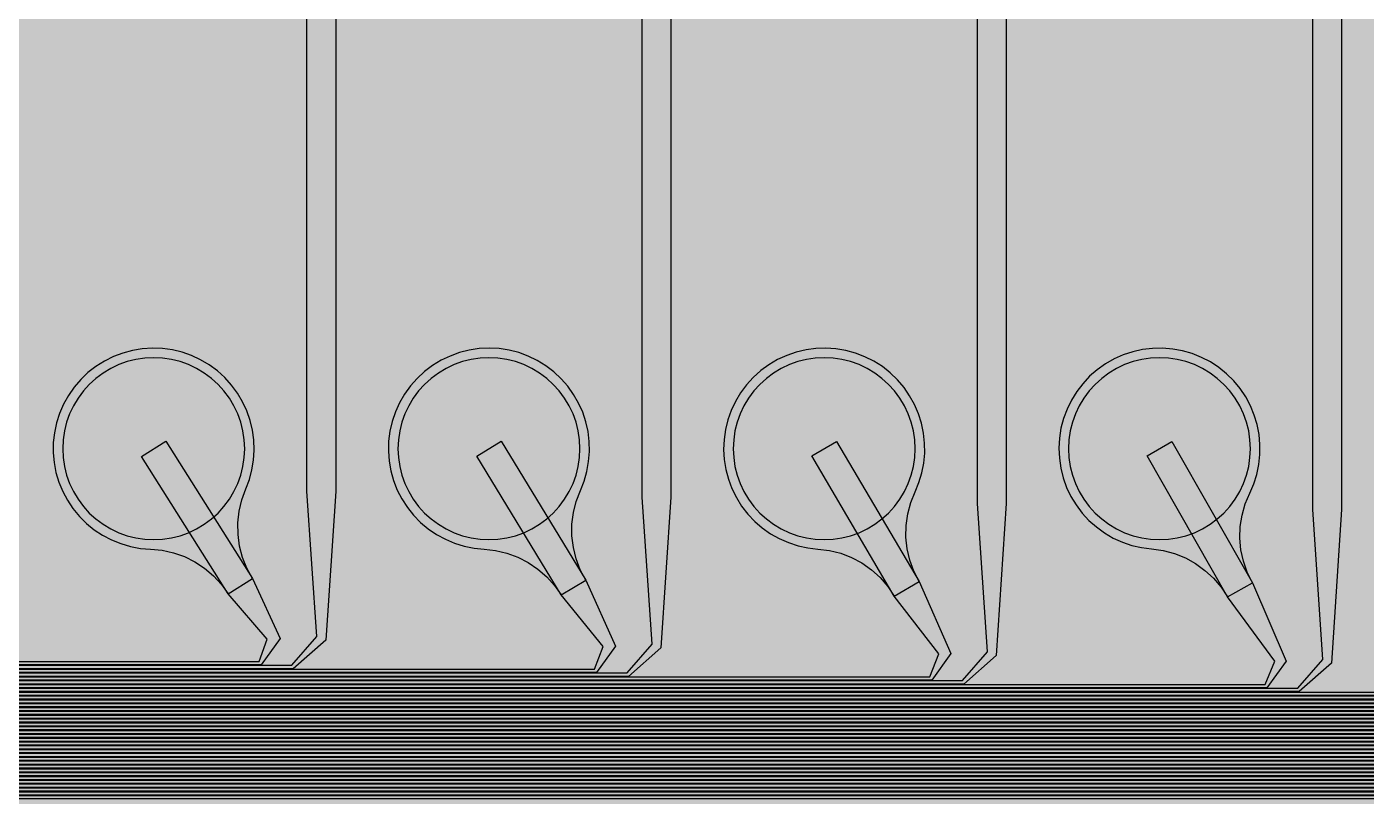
# Model space of a CAD drawing. Header units: metres. Extents: x -7231 to 10969, y -37556 to 1873.
# Drawn here: x 4474 to 5872, y -33144 to -32340 of the extents above; entities that cross this region are included whole.
import ezdxf

# ---------------------------------------------------------------- set-up
doc = ezdxf.new("R2010")
doc.units = ezdxf.units.M
for name, color, linetype in [('Metal1', 4, 'CONTINUOUS'), ('Metal2', 3, 'CONTINUOUS'), ('Polyimide', 7, 'CONTINUOUS'), ('Polyimide_Negative', 5, 'CONTINUOUS')]:
    doc.layers.add(name, color=color, linetype=linetype)

msp = doc.modelspace()

# ---------------------------------------------------------------- hatches: boundary and pattern name
at = {"layer": 'Polyimide'}
msp.add_hatch(color=7, dxfattribs=at).paths.add_polyline_path([(4065.7, -468), (4066.7, -502), (4068.5, -536), (4071.4, -570), (4075.5, -604), (4081, -638), (4088, -672), (4096.5, -706), (4106.6, -740), (4118.3, -774), (4131.6, -808), (4146.5, -842), (4162.9, -876), (4180.7, -910), (4199.8, -944), (4220.2, -978), (4241.7, -1012), (4264.2, -1046), (4287.5, -1080), (4311.5, -1114), (4336, -1148), (4360.9, -1182), (4385.9, -1216), (4410.9, -1250), (4435.7, -1284), (4460.2, -1318), (4484.2, -1352), (4507.5, -1385.9), (4530, -1419.9), (4551.5, -1453.9), (4571.9, -1487.9), (4591.1, -1521.9), (4608.9, -1555.9), (4625.3, -1589.9), (4640.1, -1623.9), (4653.4, -1657.9), (4665.1, -1691.9), (4675.2, -1725.9), (4683.7, -1759.9), (4690.7, -1793.9), (4696.2, -1827.9), (4700.3, -1861.9), (4703.2, -1895.9), (4705.1, -1929.9), (4706.1, -1963.9), (4706.4, -1997.9), (4706.5, -2031.9), (4706.5, -4793), (4710, -4838.4), (4720.2, -4882.7), (4737.1, -4925), (4760.1, -4964.2), (4788.9, -4999.5), (4822.6, -5030), (4860.5, -5055.1), (4901.8, -5074.2), (4901.8, -5074.2), (4970.7, -5105.2), (5034.7, -5145.3), (5092.8, -5193.5), (5143.8, -5249.2), (5186.9, -5311.2), (5221.2, -5378.4), (5246.2, -5449.7), (5261.4, -5523.7), (5266.5, -5599), (5261.4, -5674.3), (5246.2, -5748.3), (5221.2, -5819.6), (5186.9, -5886.8), (5143.8, -5948.8), (5092.8, -6004.5), (5034.7, -6052.7), (4970.7, -6092.8), (4901.8, -6123.8), (4860.5, -6142.9), (4822.6, -6168), (4788.9, -6198.5), (4760.1, -6233.8), (4737.1, -6273), (4720.2, -6315.3), (4710, -6359.6), (4706.5, -6405), (4706.5, -9221.5), (4710, -9266.9), (4720.2, -9311.2), (4737.1, -9353.5), (4760.1, -9392.7), (4788.9, -9428), (4822.6, -9458.5), (4860.5, -9483.6), (4901.8, -9502.7), (4970.7, -9533.7), (5034.7, -9573.8), (5092.8, -9622), (5143.8, -9677.7), (5186.9, -9739.7), (5221.2, -9806.9), (5246.2, -9878.2), (5261.4, -9952.2), (5266.5, -10027.5), (5261.4, -10102.8), (5246.2, -10176.8), (5221.2, -10248.1), (5186.9, -10315.3), (5143.8, -10377.3), (5092.8, -10433), (5034.7, -10481.2), (4970.7, -10521.3), (4901.8, -10552.3), (4860.5, -10571.4), (4822.6, -10596.5), (4788.9, -10627), (4760.1, -10662.3), (4737.1, -10701.5), (4720.2, -10743.8), (4710, -10788.1), (4706.5, -10833.5), (4706.5, -13650), (4710, -13695.4), (4720.2, -13739.7), (4737.1, -13782), (4760.1, -13821.2), (4788.9, -13856.5), (4822.6, -13887), (4860.5, -13912.1), (4901.8, -13931.2), (4970.7, -13962.2), (5034.7, -14002.2), (5092.8, -14050.5), (5143.8, -14106.2), (5186.9, -14168.2), (5221.2, -14235.4), (5246.2, -14306.7), (5261.4, -14380.7), (5266.5, -14456), (5261.4, -14531.3), (5246.2, -14605.3), (5221.2, -14676.5), (5186.9, -14743.8), (5143.8, -14805.8), (5092.8, -14861.5), (5034.7, -14909.7), (4970.7, -14949.8), (4901.8, -14980.8), (4860.5, -14999.9), (4822.6, -15025), (4788.9, -15055.5), (4760.1, -15090.8), (4737.1, -15130), (4720.2, -15172.3), (4710, -15216.6), (4706.5, -15262), (4706.5, -15456), (4720.9, -15750), (4764.1, -16041.3), (4835.7, -16326.8), (4934.9, -16604), (5060.7, -16870.2), (5212.1, -17122.7), (5387.5, -17359.2), (5585.2, -17577.3), (5803.3, -17775), (6039.8, -17950.4), (6292.3, -18101.8), (6558.4, -18227.6), (6835.6, -18326.8), (7121.2, -18398.3), (7412.4, -18441.5), (7706.5, -18456), (9969, -18456), (10047.4, -18459.8), (10125.1, -18471.4), (10201.2, -18490.4), (10275.2, -18516.9), (10346.1, -18550.5), (10413.5, -18590.8), (10476.5, -18637.6), (10534.7, -18690.3), (10587.4, -18748.5), (10634.2, -18811.5), (10674.5, -18878.9), (10708.1, -18949.8), (10734.6, -19023.8), (10753.6, -19099.9), (10765.2, -19177.6), (10769, -19256), (10769, -20895.8), (10730.2, -20951.4), (10694.6, -21009.1), (10662.2, -21068.6), (10633.2, -21129.9), (10607.6, -21192.7), (10585.5, -21256.7), (10566.9, -21322), (10552, -21388.1), (10540.8, -21455), (10533.4, -21522.3), (10529.6, -21590), (10529.6, -21657.8), (10533.4, -21725.5), (10540.8, -21792.9), (10552, -21859.7), (10566.9, -21925.9), (10585.5, -21991.1), (10607.6, -22055.2), (10633.2, -22117.9), (10662.2, -22179.2), (10694.6, -22238.7), (10730.2, -22296.4), (10769, -22352), (10769, -32454.2), (10728.7, -32510.5), (10691.7, -32568.9), (10658, -32629.3), (10627.8, -32691.6), (10601.2, -32755.4), (10578.2, -32820.7), (10558.9, -32887.1), (10543.4, -32954.5), (10531.8, -33022.7), (10524, -33091.4), (10520.1, -33160.5), (10520.1, -33229.7), (10524, -33298.8), (10531.8, -33367.5), (10543.4, -33435.7), (10558.9, -33503.1), (10578.2, -33569.5), (10601.2, -33634.8), (10627.8, -33698.6), (10658, -33760.8), (10691.7, -33821.3), (10728.7, -33879.7), (10769, -33936), (10769, -36556), (10765.2, -36634.4), (10753.6, -36712.1), (10734.6, -36788.2), (10708.1, -36862.1), (10674.5, -36933.1), (10634.2, -37000.5), (10587.4, -37063.5), (10534.7, -37121.7), (10476.5, -37174.4), (10413.5, -37221.2), (10346.1, -37261.5), (10275.2, -37295.1), (10201.2, -37321.6), (10125.1, -37340.6), (10047.4, -37352.1), (9969, -37356), (-6231, -37356), (-6309.4, -37352.1), (-6387.1, -37340.6), (-6463.2, -37321.6), (-6537.2, -37295.1), (-6608.1, -37261.5), (-6675.5, -37221.2), (-6738.5, -37174.4), (-6796.7, -37121.7), (-6849.4, -37063.5), (-6896.2, -37000.5), (-6936.5, -36933.1), (-6970.1, -36862.1), (-6996.6, -36788.2), (-7015.6, -36712.1), (-7027.2, -36634.4), (-7031, -36556), (-7031, -33936), (-6990.7, -33879.8), (-6953.7, -33821.3), (-6920, -33760.9), (-6889.8, -33698.6), (-6863.2, -33634.8), (-6840.2, -33569.5), (-6820.9, -33503.1), (-6805.4, -33435.7), (-6793.7, -33367.5), (-6785.9, -33298.8), (-6782, -33229.7), (-6782, -33160.5), (-6785.9, -33091.4), (-6793.7, -33022.7), (-6805.4, -32954.5), (-6820.9, -32887.1), (-6840.2, -32820.6), (-6863.2, -32755.4), (-6889.8, -32691.5), (-6920, -32629.3), (-6953.7, -32568.9), (-6990.7, -32510.4), (-7031, -32454.2), (-7031, -22364.8), (-6990.7, -22308.6), (-6953.7, -22250.1), (-6920, -22189.7), (-6889.8, -22127.5), (-6863.2, -22063.6), (-6840.2, -21998.4), (-6820.9, -21931.9), (-6805.4, -21864.5), (-6793.7, -21796.3), (-6785.9, -21727.6), (-6782, -21658.5), (-6782, -21589.3), (-6785.9, -21520.3), (-6793.7, -21451.5), (-6805.4, -21383.3), (-6820.9, -21315.9), (-6840.2, -21249.5), (-6863.2, -21184.2), (-6889.8, -21120.4), (-6920, -21058.1), (-6953.7, -20997.7), (-6990.7, -20939.3), (-7031, -20883), (-7031, -19256), (-7027.2, -19177.6), (-7015.6, -19099.9), (-6996.6, -19023.8), (-6970.1, -18949.8), (-6936.5, -18878.9), (-6896.2, -18811.5), (-6849.4, -18748.5), (-6796.7, -18690.3), (-6738.5, -18637.6), (-6675.5, -18590.8), (-6608.1, -18550.5), (-6537.2, -18516.9), (-6463.2, -18490.4), (-6387.1, -18471.4), (-6309.4, -18459.8), (-6231, -18456), (-3968.5, -18456), (-3674.4, -18441.5), (-3383.2, -18398.3), (-3097.6, -18326.8), (-2820.4, -18227.6), (-2554.3, -18101.8), (-2301.8, -17950.4), (-2065.3, -17775), (-1847.2, -17577.3), (-1649.5, -17359.2), (-1474.1, -17122.7), (-1322.7, -16870.2), (-1196.9, -16604), (-1097.7, -16326.8), (-1026.1, -16041.3), (-982.9, -15750), (-968.5, -15456), (-968.5, -15262), (-972, -15216.6), (-982.2, -15172.3), (-999.1, -15130), (-1022.1, -15090.8), (-1050.9, -15055.5), (-1084.6, -15025), (-1122.5, -14999.9), (-1163.8, -14980.8), (-1232.7, -14949.8), (-1296.7, -14909.7), (-1354.8, -14861.5), (-1405.8, -14805.8), (-1448.9, -14743.8), (-1483.2, -14676.5), (-1508.2, -14605.3), (-1523.4, -14531.3), (-1528.5, -14456), (-1523.4, -14380.7), (-1508.2, -14306.7), (-1483.2, -14235.4), (-1448.9, -14168.2), (-1405.8, -14106.2), (-1354.8, -14050.5), (-1296.7, -14002.2), (-1232.7, -13962.2), (-1163.8, -13931.2), (-1122.5, -13912.1), (-1084.6, -13887), (-1050.9, -13856.5), (-1022.1, -13821.2), (-999.1, -13782), (-982.2, -13739.7), (-972, -13695.4), (-968.5, -13650), (-968.5, -12309.6), (-972, -12264.3), (-982.2, -12219.9), (-999.1, -12177.7), (-1022.1, -12138.5), (-1050.9, -12103.2), (-1084.6, -12072.6), (-1122.5, -12047.5), (-1163.8, -12028.5), (-1232.7, -11997.4), (-1296.7, -11957.4), (-1354.8, -11909.1), (-1405.8, -11853.5), (-1448.9, -11791.5), (-1483.2, -11724.2), (-1508.2, -11653), (-1523.4, -11579), (-1528.5, -11503.7), (-1523.4, -11428.3), (-1508.2, -11354.4), (-1483.2, -11283.1), (-1448.9, -11215.9), (-1405.8, -11153.8), (-1354.8, -11098.2), (-1296.7, -11049.9), (-1232.7, -11009.9), (-1163.8, -10978.8), (-1122.5, -10959.8), (-1084.6, -10934.7), (-1050.9, -10904.1), (-1022.1, -10868.9), (-999.1, -10829.6), (-982.2, -10787.4), (-972, -10743), (-968.5, -10697.7), (-968.5, -9357.3), (-972, -9311.9), (-982.2, -9267.6), (-999.1, -9225.4), (-1022.1, -9186.1), (-1050.9, -9150.8), (-1084.6, -9120.3), (-1122.5, -9095.2), (-1163.8, -9076.2), (-1163.8, -9076.2), (-1232.7, -9045.1), (-1296.7, -9005.1), (-1354.8, -8956.8), (-1405.8, -8901.1), (-1448.9, -8839.1), (-1483.2, -8771.9), (-1508.2, -8700.6), (-1523.4, -8626.7), (-1528.5, -8551.3), (-1523.4, -8476), (-1508.2, -8402), (-1483.2, -8330.8), (-1448.9, -8263.5), (-1405.8, -8201.5), (-1354.8, -8145.9), (-1296.7, -8097.6), (-1232.7, -8057.6), (-1163.8, -8026.5), (-1163.8, -8026.5), (-1122.5, -8007.4), (-1084.6, -7982.4), (-1050.9, -7951.8), (-1022.1, -7916.5), (-999.1, -7877.3), (-982.2, -7835), (-972, -7790.7), (-968.5, -7745.4), (-968.5, -6405), (-972, -6359.6), (-982.2, -6315.3), (-999.1, -6273), (-1022.1, -6233.8), (-1050.9, -6198.5), (-1084.6, -6168), (-1122.5, -6142.9), (-1163.8, -6123.8), (-1163.8, -6123.8), (-1232.7, -6092.8), (-1296.7, -6052.7), (-1354.8, -6004.5), (-1405.8, -5948.8), (-1448.9, -5886.8), (-1483.2, -5819.6), (-1508.2, -5748.3), (-1523.4, -5674.3), (-1528.5, -5599), (-1523.4, -5523.7), (-1508.2, -5449.7), (-1483.2, -5378.4), (-1448.9, -5311.2), (-1405.8, -5249.2), (-1354.8, -5193.5), (-1296.7, -5145.3), (-1232.7, -5105.2), (-1163.8, -5074.2), (-1163.8, -5074.2), (-1122.5, -5055.1), (-1084.6, -5030), (-1050.9, -4999.5), (-1022.1, -4964.2), (-999.1, -4925), (-982.2, -4882.7), (-972, -4838.4), (-968.5, -4793), (-968.5, -2031.9), (-968.4, -1997.9), (-968.1, -1963.9), (-967.1, -1929.9), (-965.2, -1895.9), (-962.2, -1861.9), (-958, -1827.9), (-952.4, -1793.9), (-945.3, -1759.9), (-936.6, -1725.9), (-926.4, -1691.9), (-914.4, -1657.9), (-900.9, -1623.9), (-885.7, -1589.9), (-869.1, -1555.9), (-850.9, -1521.9), (-831.4, -1487.9), (-810.6, -1453.9), (-788.7, -1419.9), (-765.8, -1385.9), (-742.1, -1352), (-717.6, -1318), (-692.7, -1284), (-667.4, -1250), (-641.9, -1216), (-616.4, -1182), (-591.1, -1148), (-566.1, -1114), (-541.7, -1080), (-517.9, -1046), (-495, -1012), (-473.1, -978), (-452.4, -944), (-432.8, -910), (-414.7, -876), (-398, -842), (-382.9, -808), (-369.3, -774), (-357.4, -740), (-347.1, -706), (-338.4, -672), (-331.3, -638), (-325.7, -604), (-321.5, -570), (-318.6, -536), (-316.7, -502), (-315.7, -468), (-315.3, -434), (-315.2, -400), (-315.2, 401), (-315.2, 451), (-315.2, 1644), (-270.2, 1644), (-270, 1637.1), (-269.4, 1630.3), (-268.2, 1623.5), (-266.7, 1616.8), (-264.7, 1610.2), (-262.3, 1603.8), (-259.4, 1597.6), (-256.2, 1591.5), (-252.6, 1585.7), (-248.6, 1580.1), (-244.2, 1574.8), (-239.5, 1569.8), (-234.5, 1565.1), (-229.2, 1560.7), (-223.6, 1556.7), (-217.8, 1553.1), (-211.7, 1549.8), (-205.4, 1547), (-199, 1544.6), (-192.4, 1542.6), (-185.7, 1541), (-179, 1539.9), (-172.1, 1539.2), (-165.2, 1539), (-158.4, 1539.2), (-151.5, 1539.9), (-144.8, 1541), (-138.1, 1542.6), (-131.5, 1544.6), (-125.1, 1547), (-118.8, 1549.8), (-112.8, 1553.1), (-106.9, 1556.7), (-101.3, 1560.7), (-96, 1565.1), (-91, 1569.8), (-86.3, 1574.8), (-81.9, 1580.1), (-77.9, 1585.7), (-74.3, 1591.5), (-71.1, 1597.6), (-68.2, 1603.8), (-65.8, 1610.2), (-63.8, 1616.8), (-62.3, 1623.5), (-61.1, 1630.3), (-60.5, 1637.1), (-60.2, 1644), (1853, 1644), (1853, 1573), (3815.2, 1573), (3815.5, 1579.5), (3816.1, 1586.1), (3817.2, 1592.5), (3818.7, 1598.9), (3820.6, 1605.1), (3822.9, 1611.3), (3825.6, 1617.2), (3828.6, 1623), (3832.1, 1628.6), (3835.9, 1633.9), (3840.1, 1638.9), (3844.5, 1643.7), (3849.3, 1648.2), (3854.4, 1652.3), (3859.7, 1656.1), (3865.2, 1659.6), (3871, 1662.7), (3877, 1665.4), (3883.1, 1667.7), (3889.4, 1669.6), (3895.7, 1671.1), (3902.2, 1672.1), (3908.7, 1672.8), (3915.2, 1673), (3921.8, 1672.8), (3928.3, 1672.1), (3934.8, 1671.1), (3941.1, 1669.6), (3947.4, 1667.7), (3953.5, 1665.4), (3959.5, 1662.7), (3965.2, 1659.6), (3970.8, 1656.1), (3976.1, 1652.3), (3981.2, 1648.2), (3986, 1643.7), (3990.4, 1638.9), (3994.6, 1633.9), (3998.4, 1628.6), (4001.9, 1623), (4004.9, 1617.2), (4007.6, 1611.3), (4009.9, 1605.1), (4011.8, 1598.9), (4013.3, 1592.5), (4014.4, 1586.1), (4015, 1579.5), (4015.2, 1573), (4065.2, 1573), (4065.2, 451), (4065.2, 401), (4065.2, -400), (4065.3, -434), (4065.7, -468)])

# ---------------------------------------------------------------- linework, layer by layer
at = {"layer": 'Metal1'}
for points in [[(2216.8, -19211.9), (2216.8, -33114.3), (2245.7, -33143.2), (9362.8, -33143.2), (9391.8, -33114.3), (9391.8, -31919.7), (9362.8, -31890.8), (5160.8, -31890.8), (5126.9, -31860.9), (5116.5, -31707.3), (5116.5, -30931), (5146.5, -30931), (5146.5, -31707.3), (5136.1, -31857.1), (5162.2, -31887.2), (9364.2, -31887.2), (9395.3, -31918.3), (9395.3, -33115.7), (9364.2, -33146.8), (2244.3, -33146.8), (2213.2, -33115.7), (2213.2, -19211.9)], [(2224.8, -19211.9), (2224.8, -33106.3), (2253.7, -33135.3), (9354.8, -33135.3), (9383.8, -33106.3), (9383.8, -31927.7), (9354.8, -31898.8), (4810.8, -31898.8), (4776.9, -31868.9), (4766.5, -31713.7), (4766.5, -30931), (4796.5, -30931), (4796.5, -31713.7), (4786.1, -31865.1), (4812.2, -31895.2), (9356.2, -31895.2), (9387.2, -31926.3), (9387.2, -33107.7), (9356.2, -33138.8), (2252.3, -33138.8), (2221.2, -33107.7), (2221.2, -19211.9)], [(2232.8, -19211.9), (2232.8, -33098.3), (2261.7, -33127.3), (9346.8, -33127.3), (9375.8, -33098.3), (9375.8, -31935.7), (9346.8, -31906.7), (4460.8, -31906.7), (4426.9, -31876.9), (4416.5, -31720.1), (4416.5, -30931), (4446.5, -30931), (4446.5, -31720.1), (4436.1, -31873.1), (4462.2, -31903.2), (9348.2, -31903.2), (9379.3, -31934.3), (9379.3, -33099.7), (9348.2, -33130.8), (2260.3, -33130.8), (2229.2, -33099.7), (2229.2, -19211.9)], [(2240.8, -19211.9), (2240.8, -33090.3), (2269.7, -33119.2), (9338.8, -33119.2), (9367.8, -33090.3), (9367.8, -31943.7), (9338.8, -31914.7), (4110.8, -31914.7), (4076.9, -31884.9), (4066.5, -31726.5), (4066.5, -30931), (4096.5, -30931), (4096.5, -31726.5), (4086.1, -31881.1), (4112.2, -31911.2), (9340.2, -31911.2), (9371.2, -31942.3), (9371.2, -33091.7), (9340.2, -33122.8), (2268.3, -33122.8), (2237.2, -33091.7), (2237.2, -19211.9)], [(2248.8, -19211.9), (2248.8, -33082.3), (2277.7, -33111.3), (9330.8, -33111.3), (9359.8, -33082.3), (9359.8, -31951.7), (9330.8, -31922.8), (3760.8, -31922.8), (3726.9, -31892.9), (3716.5, -31732.9), (3716.5, -30931), (3746.5, -30931), (3746.5, -31732.9), (3736.1, -31889.1), (3762.2, -31919.2), (9332.2, -31919.2), (9363.3, -31950.3), (9363.3, -33083.7), (9332.2, -33114.8), (2276.3, -33114.8), (2245.2, -33083.7), (2245.2, -19211.9)], [(2256.8, -19211.9), (2256.8, -33074.3), (2285.7, -33103.3), (8950.8, -33103.3), (8977.1, -33073.2), (8966.5, -32902.1), (8966.5, -32041), (8996.5, -32041), (8996.5, -32902.1), (8985.9, -33076.8), (8952.2, -33106.8), (2284.3, -33106.8), (2253.2, -33075.7), (2253.2, -19211.9)], [(2264.8, -19211.9), (2264.8, -33066.3), (2293.7, -33095.2), (8600.8, -33095.2), (8627.1, -33065.2), (8616.5, -32895.7), (8616.5, -32041), (8646.5, -32041), (8646.5, -32895.7), (8635.9, -33068.8), (8602.2, -33098.8), (2292.3, -33098.8), (2261.2, -33067.7), (2261.2, -19211.9)], [(2272.8, -19211.9), (2272.8, -33058.3), (2301.7, -33087.2), (8250.8, -33087.2), (8277.1, -33057.2), (8266.5, -32889.3), (8266.5, -32041), (8296.5, -32041), (8296.5, -32889.3), (8285.9, -33060.8), (8252.2, -33090.8), (2300.3, -33090.8), (2269.2, -33059.7), (2269.2, -19211.9)], [(2280.8, -19211.9), (2280.8, -33050.3), (2309.7, -33079.2), (7900.8, -33079.2), (7927.1, -33049.2), (7916.5, -32882.9), (7916.5, -32041), (7946.5, -32041), (7946.5, -32882.9), (7935.9, -33052.8), (7902.2, -33082.8), (2308.3, -33082.8), (2277.2, -33051.7), (2277.2, -19211.9)], [(2288.8, -19211.9), (2288.8, -33042.3), (2317.7, -33071.2), (7550.8, -33071.2), (7577.1, -33041.2), (7566.5, -32876.5), (7566.5, -32041), (7596.5, -32041), (7596.5, -32876.5), (7585.9, -33044.8), (7552.2, -33074.8), (2316.3, -33074.8), (2285.2, -33043.7), (2285.2, -19211.9)], [(2296.8, -19211.9), (2296.8, -33034.3), (2325.7, -33063.3), (7200.8, -33063.3), (7227, -33033.2), (7216.5, -32870.1), (7216.5, -32041), (7246.5, -32041), (7246.5, -32870.1), (7236, -33036.8), (7202.2, -33066.8), (2324.3, -33066.8), (2293.2, -33035.7), (2293.2, -19211.9)], [(2304.8, -19211.9), (2304.8, -33026.3), (2333.7, -33055.2), (6850.8, -33055.2), (6877, -33025.1), (6866.5, -32863.7), (6866.5, -32041), (6896.5, -32041), (6896.5, -32863.7), (6886, -33028.9), (6852.2, -33058.8), (2332.3, -33058.8), (2301.2, -33027.7), (2301.2, -19211.9)], [(2312.8, -19211.9), (2312.8, -33018.3), (2341.7, -33047.2), (6500.8, -33047.2), (6527, -33017.1), (6516.5, -32857.3), (6516.5, -32041), (6546.5, -32041), (6546.5, -32857.3), (6536, -33020.9), (6502.2, -33050.8), (2340.3, -33050.8), (2309.2, -33019.7), (2309.2, -19211.9)], [(2320.8, -19211.9), (2320.8, -33010.3), (2349.7, -33039.3), (6150.8, -33039.3), (6177, -33009.1), (6166.5, -32850.9), (6166.5, -32041), (6196.5, -32041), (6196.5, -32850.9), (6186, -33012.9), (6152.2, -33042.8), (2348.3, -33042.8), (2317.2, -33011.7), (2317.2, -19211.9)], [(2328.8, -19211.9), (2328.8, -33002.3), (2357.7, -33031.2), (5800.8, -33031.2), (5827, -33001.1), (5816.5, -32844.5), (5816.5, -32041), (5846.5, -32041), (5846.5, -32844.5), (5836, -33004.9), (5802.2, -33034.8), (2356.3, -33034.8), (2325.2, -33003.7), (2325.2, -19211.9)], [(2336.8, -19211.9), (2336.8, -32994.3), (2365.7, -33023.2), (5450.8, -33023.2), (5476.9, -32993.1), (5466.5, -32838.1), (5466.5, -32041), (5496.5, -32041), (5496.5, -32838.1), (5486.1, -32996.9), (5452.2, -33026.8), (2364.3, -33026.8), (2333.2, -32995.7), (2333.2, -19211.9)], [(2344.8, -19211.9), (2344.8, -32986.3), (2373.7, -33015.2), (5100.8, -33015.2), (5126.9, -32985.1), (5116.5, -32831.7), (5116.5, -32041), (5146.5, -32041), (5146.5, -32831.7), (5136.1, -32988.9), (5102.2, -33018.8), (2372.3, -33018.8), (2341.2, -32987.7), (2341.2, -19211.9)], [(2352.8, -19211.9), (2352.8, -32978.3), (2381.7, -33007.2), (4750.8, -33007.2), (4776.9, -32977.1), (4766.5, -32825.3), (4766.5, -32041), (4796.5, -32041), (4796.5, -32825.3), (4786.1, -32980.9), (4752.2, -33010.8), (2380.3, -33010.8), (2349.2, -32979.7), (2349.2, -19211.9)]]:
    msp.add_lwpolyline(points, dxfattribs=at)
at = {"layer": 'Metal2'}
for points in [[(2220.8, -19211.9), (2220.8, -33110.3), (2249.7, -33139.3), (9358.8, -33139.3), (9387.8, -33110.3), (9387.8, -31923.7), (9358.8, -31894.7), (5127.3, -31894.7), (5076.1, -31873.5), (5034.9, -31822.2), (4943.8, -31679.1), (4969.2, -31662.9), (5060.2, -31806.1), (5087.1, -31861.8), (5128.2, -31891.2), (9360.2, -31891.2), (9391.2, -31922.3), (9391.2, -33111.7), (9360.2, -33142.8), (2248.3, -33142.8), (2217.2, -33111.7), (2217.2, -19211.9)], [(2228.8, -19211.9), (2228.8, -33102.3), (2257.7, -33131.2), (9350.8, -33131.2), (9379.8, -33102.3), (9379.8, -31931.7), (9350.8, -31902.8), (4777.3, -31902.8), (4726.7, -31881), (4682.5, -31823.5), (4593.7, -31678.8), (4619.3, -31663.2), (4708.1, -31807.8), (4737.3, -31869.9), (4778.2, -31899.2), (9352.2, -31899.2), (9383.2, -31930.3), (9383.2, -33103.7), (9352.2, -33134.8), (2256.3, -33134.8), (2225.2, -33103.7), (2225.2, -19211.9)], [(2236.8, -19211.9), (2236.8, -33094.3), (2265.7, -33123.3), (9342.8, -33123.3), (9371.8, -33094.3), (9371.8, -31939.7), (9342.8, -31910.8), (4427.2, -31910.8), (4377.3, -31888.4), (4330.2, -31824.6), (4243.6, -31678.7), (4269.4, -31663.3), (4356, -31809.3), (4387.6, -31878), (4428.2, -31907.2), (9344.2, -31907.2), (9375.2, -31938.3), (9375.2, -33095.7), (9344.2, -33126.8), (2264.3, -33126.8), (2233.2, -33095.7), (2233.2, -19211.9)], [(2244.8, -19211.9), (2244.8, -33086.3), (2273.7, -33115.3), (9334.8, -33115.3), (9363.8, -33086.3), (9363.8, -31947.7), (9334.8, -31918.7), (4077.2, -31918.7), (4027.8, -31896), (3978, -31825.6), (3893.5, -31678.5), (3919.5, -31663.5), (4004, -31810.7), (4037.8, -31886), (4078.2, -31915.2), (9336.2, -31915.2), (9367.2, -31946.3), (9367.2, -33087.7), (9336.2, -33118.8), (2272.3, -33118.8), (2241.2, -33087.7), (2241.2, -19211.9)], [(2252.8, -19211.9), (2252.8, -33078.3), (2281.7, -33107.2), (9326.8, -33107.2), (9355.8, -33078.3), (9355.8, -31955.7), (9326.8, -31926.7), (3727.2, -31926.7), (3678.3, -31903.5), (3625.9, -31826.6), (3543.4, -31678.3), (3569.6, -31663.7), (3652.1, -31812), (3688, -31894), (3728.2, -31923.2), (9328.2, -31923.2), (9359.2, -31954.3), (9359.2, -33079.7), (9328.2, -33110.8), (2280.3, -33110.8), (2249.2, -33079.7), (2249.2, -19211.9)], [(2260.8, -19211.9), (2260.8, -33070.3), (2289.7, -33099.2), (8916.8, -33099.2), (8930.8, -33073.2), (8863.9, -32948.3), (8792.8, -32787.1), (8820.2, -32774.9), (8891.4, -32936.2), (8940.4, -33073.9), (8918.7, -33102.8), (2288.3, -33102.8), (2257.2, -33071.7), (2257.2, -19211.9)], [(2268.8, -19211.9), (2268.8, -33062.3), (2297.7, -33091.2), (8566.8, -33091.2), (8580.5, -33065.3), (8514, -32944.3), (8442.8, -32787.2), (8470.2, -32774.8), (8541.3, -32932), (8590.2, -33066), (8568.7, -33094.8), (2296.3, -33094.8), (2265.2, -33063.7), (2265.2, -19211.9)], [(2276.8, -19211.9), (2276.8, -33054.3), (2305.7, -33083.2), (8216.8, -33083.2), (8230.2, -33057.5), (8164.4, -32941.2), (8092.9, -32787.3), (8120.1, -32774.7), (8191.6, -32928.6), (8240, -33058.1), (8218.7, -33086.8), (2304.3, -33086.8), (2273.2, -33055.7), (2273.2, -19211.9)], [(2284.8, -19211.9), (2284.8, -33046.3), (2313.7, -33075.2), (7866.7, -33075.2), (7879.8, -33049.6), (7816, -32940.6), (7743, -32787.5), (7770, -32774.5), (7843.1, -32927.7), (7889.8, -33050.2), (7868.7, -33078.8), (2312.3, -33078.8), (2281.2, -33047.7), (2281.2, -19211.9)], [(2292.8, -19211.9), (2292.8, -33038.3), (2321.7, -33067.2), (7516.7, -33067.2), (7529.4, -33041.8), (7467.7, -32940), (7393, -32787.6), (7420, -32774.4), (7494.7, -32926.8), (7539.6, -33042.3), (7518.7, -33070.8), (2320.3, -33070.8), (2289.2, -33039.7), (2289.2, -19211.9)], [(2300.8, -19211.9), (2300.8, -33030.3), (2329.7, -33059.2), (7166.7, -33059.2), (7178.9, -33034), (7119.5, -32939.3), (7043.1, -32787.8), (7069.9, -32774.2), (7146.3, -32925.8), (7189.5, -33034.4), (7168.7, -33062.8), (2328.3, -33062.8), (2297.2, -33031.7), (2297.2, -19211.9)], [(2308.8, -19211.9), (2308.8, -33022.3), (2337.7, -33051.3), (6816.7, -33051.3), (6828.5, -33026.2), (6771.4, -32938.5), (6693.2, -32787.9), (6719.8, -32774.1), (6798, -32924.7), (6839.3, -33026.6), (6818.7, -33054.8), (2336.3, -33054.8), (2305.2, -33023.7), (2305.2, -19211.9)], [(2316.8, -19211.9), (2316.8, -33014.3), (2345.7, -33043.2), (6466.7, -33043.2), (6478, -33018.4), (6423.3, -32937.7), (6343.3, -32788.1), (6369.7, -32773.9), (6449.8, -32923.6), (6489.2, -33018.7), (6468.7, -33046.8), (2344.3, -33046.8), (2313.2, -33015.7), (2313.2, -19211.9)], [(2324.8, -19211.9), (2324.8, -33006.3), (2353.7, -33035.2), (6116.7, -33035.2), (6127.4, -33010.6), (6075.3, -32936.8), (5993.4, -32788.2), (6019.6, -32773.8), (6101.6, -32922.4), (6139, -33010.8), (6118.7, -33038.8), (2352.3, -33038.8), (2321.2, -33007.7), (2321.2, -19211.9)], [(2332.8, -19211.9), (2332.8, -32998.3), (2361.7, -33027.2), (5766.7, -33027.2), (5776.9, -33002.9), (5727.4, -32935.9), (5643.5, -32788.4), (5669.5, -32773.6), (5753.5, -32921.1), (5788.9, -33003), (5768.7, -33030.8), (2360.3, -33030.8), (2329.2, -32999.7), (2329.2, -19211.9)], [(2340.8, -19211.9), (2340.8, -32990.3), (2369.7, -33019.2), (5416.7, -33019.2), (5426.3, -32995.2), (5379.6, -32934.9), (5293.6, -32788.6), (5319.4, -32773.4), (5405.5, -32919.7), (5438.7, -32995.1), (5418.7, -33022.8), (2368.3, -33022.8), (2337.2, -32991.7), (2337.2, -19211.9)], [(2348.8, -19211.9), (2348.8, -32982.3), (2377.7, -33011.2), (5066.7, -33011.2), (5075.6, -32987.5), (5031.9, -32933.8), (4943.7, -32788.8), (4969.3, -32773.2), (5057.5, -32918.2), (5088.6, -32987.3), (5068.7, -33014.8), (2376.3, -33014.8), (2345.2, -32983.7), (2345.2, -19211.9)], [(2356.7, -19211.9), (2356.7, -32974.3), (2385.7, -33003.2), (4716.7, -33003.2), (4724.9, -32979.8), (4684.3, -32932.6), (4593.8, -32789), (4619.2, -32773), (4709.7, -32916.6), (4738.5, -32979.4), (4718.7, -33006.8), (2384.3, -33006.8), (2353.2, -32975.7), (2353.2, -19211.9)]]:
    msp.add_lwpolyline(points, dxfattribs=at)
for points in [[(4709.7, -32916.6), (4703.8, -32905.9), (4699.3, -32894.6), (4696.2, -32882.8), (4694.6, -32870.7), (4694.4, -32858.5), (4695.7, -32846.4), (4698.5, -32834.6), (4702.7, -32823.1), (4706.4, -32813.3), (4709.1, -32803.2), (4710.8, -32792.9), (4711.5, -32782.4), (4711.1, -32771.9), (4709.7, -32761.5), (4707.2, -32751.4), (4703.8, -32741.5), (4699.3, -32732), (4694, -32723), (4687.8, -32714.5), (4680.7, -32706.8), (4673, -32699.7), (4664.5, -32693.5), (4655.5, -32688.2), (4646, -32683.7), (4636.1, -32680.3), (4626, -32677.8), (4615.6, -32676.4), (4605.1, -32676), (4594.6, -32676.7), (4584.3, -32678.4), (4574.2, -32681.1), (4564.4, -32684.8), (4555, -32689.5), (4546.1, -32695.1), (4537.9, -32701.5), (4530.3, -32708.8), (4523.5, -32716.7), (4517.5, -32725.3), (4512.4, -32734.5), (4508.2, -32744.1), (4505, -32754.1), (4502.8, -32764.3), (4501.7, -32774.7), (4501.6, -32785.2), (4502.5, -32795.6), (4504.5, -32805.9), (4507.5, -32816), (4511.5, -32825.7), (4516.4, -32834.9), (4522.2, -32843.6), (4528.9, -32851.7), (4536.3, -32859.1), (4544.5, -32865.7), (4553.2, -32871.5), (4562.5, -32876.3), (4572.2, -32880.2), (4582.3, -32883.2), (4592.6, -32885.1), (4603, -32885.9), (4615.2, -32887.1), (4627.1, -32889.7), (4638.6, -32893.7), (4649.5, -32899.1), (4659.6, -32905.8), (4668.9, -32913.7), (4677.2, -32922.7), (4684.3, -32932.6), (4709.7, -32916.6)], [(5057.5, -32918.2), (5051.9, -32907.4), (5047.5, -32896), (5044.6, -32884.2), (5043.1, -32872.1), (5043.2, -32859.9), (5044.7, -32847.8), (5047.6, -32836), (5052, -32824.6), (5055.9, -32814.9), (5058.8, -32804.8), (5060.6, -32794.5), (5061.5, -32784.1), (5061.2, -32773.6), (5060, -32763.2), (5057.7, -32752.9), (5054.4, -32743), (5050.1, -32733.4), (5044.9, -32724.3), (5038.8, -32715.8), (5031.9, -32707.9), (5024.2, -32700.8), (5015.9, -32694.4), (5007, -32688.9), (4997.6, -32684.4), (4987.7, -32680.7), (4977.6, -32678.1), (4967.2, -32676.5), (4956.7, -32676), (4946.3, -32676.5), (4935.9, -32678), (4925.8, -32680.6), (4915.9, -32684.2), (4906.5, -32688.7), (4897.5, -32694.1), (4889.1, -32700.5), (4881.4, -32707.6), (4874.5, -32715.4), (4868.4, -32723.9), (4863.1, -32733), (4858.8, -32742.5), (4855.5, -32752.5), (4853.1, -32762.7), (4851.8, -32773.1), (4851.5, -32783.6), (4852.3, -32794), (4854.1, -32804.3), (4857, -32814.4), (4860.8, -32824.2), (4865.6, -32833.5), (4871.3, -32842.3), (4877.8, -32850.5), (4885.1, -32858), (4893.1, -32864.7), (4901.8, -32870.6), (4911, -32875.6), (4920.7, -32879.7), (4930.7, -32882.8), (4941, -32884.8), (4951.4, -32885.9), (4963.5, -32887.2), (4975.3, -32890), (4986.8, -32894.2), (4997.6, -32899.8), (5007.7, -32906.7), (5016.8, -32914.7), (5025, -32923.8), (5031.9, -32933.8), (5057.5, -32918.2)], [(5405.5, -32919.7), (5400, -32908.8), (5395.8, -32897.4), (5393.1, -32885.5), (5391.8, -32873.4), (5392, -32861.2), (5393.7, -32849.1), (5396.8, -32837.3), (5401.3, -32826), (5405.4, -32816.4), (5408.4, -32806.3), (5410.4, -32796.1), (5411.4, -32785.6), (5411.3, -32775.1), (5410.2, -32764.7), (5408.1, -32754.5), (5404.9, -32744.5), (5400.8, -32734.8), (5395.7, -32725.7), (5389.8, -32717), (5383, -32709.1), (5375.4, -32701.8), (5367.2, -32695.3), (5358.4, -32689.7), (5349, -32685), (5339.2, -32681.2), (5329.1, -32678.5), (5318.8, -32676.7), (5308.3, -32676), (5297.8, -32676.4), (5287.5, -32677.7), (5277.3, -32680.2), (5267.4, -32683.6), (5257.8, -32688), (5248.8, -32693.3), (5240.3, -32699.5), (5232.5, -32706.5), (5225.5, -32714.2), (5219.2, -32722.6), (5213.8, -32731.6), (5209.4, -32741.1), (5205.9, -32751), (5203.4, -32761.1), (5201.9, -32771.5), (5201.5, -32782), (5202.1, -32792.4), (5203.8, -32802.8), (5206.5, -32812.9), (5210.2, -32822.7), (5214.8, -32832.1), (5220.3, -32841), (5226.8, -32849.3), (5234, -32856.9), (5241.9, -32863.8), (5250.5, -32869.8), (5259.6, -32874.9), (5269.2, -32879.1), (5279.2, -32882.4), (5289.4, -32884.6), (5299.8, -32885.8), (5311.9, -32887.3), (5323.7, -32890.3), (5335.1, -32894.7), (5345.8, -32900.4), (5355.8, -32907.4), (5364.8, -32915.6), (5372.8, -32924.8), (5379.6, -32934.9), (5405.5, -32919.7)], [(5753.5, -32921.1), (5748.1, -32910.1), (5744.1, -32898.6), (5741.6, -32886.7), (5740.5, -32874.6), (5740.8, -32862.4), (5742.7, -32850.4), (5746, -32838.6), (5750.7, -32827.4), (5754.9, -32817.8), (5758, -32807.8), (5760.2, -32797.5), (5761.3, -32787.1), (5761.4, -32776.6), (5760.5, -32766.2), (5758.5, -32755.9), (5755.4, -32745.9), (5751.5, -32736.2), (5746.5, -32726.9), (5740.7, -32718.2), (5734, -32710.2), (5726.6, -32702.8), (5718.4, -32696.2), (5709.6, -32690.4), (5700.4, -32685.6), (5690.6, -32681.7), (5680.6, -32678.8), (5670.3, -32676.9), (5659.8, -32676.1), (5649.3, -32676.2), (5638.9, -32677.5), (5628.7, -32679.7), (5618.7, -32683), (5609.2, -32687.3), (5600.1, -32692.5), (5591.5, -32698.5), (5583.6, -32705.4), (5576.4, -32713.1), (5570.1, -32721.4), (5564.6, -32730.3), (5560, -32739.7), (5556.3, -32749.5), (5553.7, -32759.7), (5552.1, -32770), (5551.5, -32780.5), (5552, -32791), (5553.5, -32801.3), (5556, -32811.5), (5559.6, -32821.4), (5564.1, -32830.8), (5569.5, -32839.8), (5575.8, -32848.2), (5582.9, -32855.9), (5590.7, -32862.8), (5599.2, -32869), (5608.3, -32874.3), (5617.8, -32878.6), (5627.7, -32882), (5637.9, -32884.3), (5648.3, -32885.7), (5660.4, -32887.4), (5672.2, -32890.5), (5683.5, -32895.1), (5694.1, -32900.9), (5704, -32908.1), (5712.9, -32916.4), (5720.8, -32925.7), (5727.4, -32935.9), (5753.5, -32921.1)]]:
    msp.add_lwpolyline(points, close=True, dxfattribs=at)
at = {"layer": 'Polyimide_Negative'}
for points in [[(4701.5, -32781), (4701, -32771.7), (4699.7, -32762.5), (4697.4, -32753.4), (4694.3, -32744.6), (4690.3, -32736.2), (4685.5, -32728.2), (4679.9, -32720.7), (4673.7, -32713.8), (4666.8, -32707.6), (4659.3, -32702), (4651.3, -32697.2), (4642.9, -32693.2), (4634.1, -32690.1), (4625, -32687.8), (4615.8, -32686.5), (4606.5, -32686), (4597.2, -32686.5), (4588, -32687.8), (4578.9, -32690.1), (4570.1, -32693.2), (4561.7, -32697.2), (4553.7, -32702), (4546.2, -32707.6), (4539.3, -32713.8), (4533.1, -32720.7), (4527.5, -32728.2), (4522.7, -32736.2), (4518.7, -32744.6), (4515.6, -32753.4), (4513.3, -32762.5), (4512, -32771.7), (4511.5, -32781), (4512, -32790.3), (4513.3, -32799.5), (4515.6, -32808.6), (4518.7, -32817.4), (4522.7, -32825.8), (4527.5, -32833.8), (4533.1, -32841.3), (4539.3, -32848.2), (4546.2, -32854.4), (4553.7, -32860), (4561.7, -32864.8), (4570.1, -32868.8), (4578.9, -32871.9), (4588, -32874.2), (4597.2, -32875.5), (4606.5, -32876), (4615.8, -32875.5), (4625, -32874.2), (4634.1, -32871.9), (4642.9, -32868.8), (4651.3, -32864.8), (4659.3, -32860), (4666.8, -32854.4), (4673.7, -32848.2), (4679.9, -32841.3), (4685.5, -32833.8), (4690.3, -32825.8), (4694.3, -32817.4), (4697.4, -32808.6), (4699.7, -32799.5), (4701, -32790.3), (4701.5, -32781)], [(5051.5, -32781), (5051, -32771.7), (5049.7, -32762.5), (5047.4, -32753.4), (5044.3, -32744.6), (5040.3, -32736.2), (5035.5, -32728.2), (5029.9, -32720.7), (5023.7, -32713.8), (5016.8, -32707.6), (5009.3, -32702), (5001.3, -32697.2), (4992.9, -32693.2), (4984.1, -32690.1), (4975, -32687.8), (4965.8, -32686.5), (4956.5, -32686), (4947.2, -32686.5), (4938, -32687.8), (4928.9, -32690.1), (4920.1, -32693.2), (4911.7, -32697.2), (4903.7, -32702), (4896.2, -32707.6), (4889.3, -32713.8), (4883.1, -32720.7), (4877.5, -32728.2), (4872.7, -32736.2), (4868.7, -32744.6), (4865.6, -32753.4), (4863.3, -32762.5), (4862, -32771.7), (4861.5, -32781), (4862, -32790.3), (4863.3, -32799.5), (4865.6, -32808.6), (4868.7, -32817.4), (4872.7, -32825.8), (4877.5, -32833.8), (4883.1, -32841.3), (4889.3, -32848.2), (4896.2, -32854.4), (4903.7, -32860), (4911.7, -32864.8), (4920.1, -32868.8), (4928.9, -32871.9), (4938, -32874.2), (4947.2, -32875.5), (4956.5, -32876), (4965.8, -32875.5), (4975, -32874.2), (4984.1, -32871.9), (4992.9, -32868.8), (5001.3, -32864.8), (5009.3, -32860), (5016.8, -32854.4), (5023.7, -32848.2), (5029.9, -32841.3), (5035.5, -32833.8), (5040.3, -32825.8), (5044.3, -32817.4), (5047.4, -32808.6), (5049.7, -32799.5), (5051, -32790.3), (5051.5, -32781)], [(5401.5, -32781), (5401, -32771.7), (5399.7, -32762.5), (5397.4, -32753.4), (5394.3, -32744.6), (5390.3, -32736.2), (5385.5, -32728.2), (5379.9, -32720.7), (5373.7, -32713.8), (5366.8, -32707.6), (5359.3, -32702), (5351.3, -32697.2), (5342.9, -32693.2), (5334.1, -32690.1), (5325, -32687.8), (5315.8, -32686.5), (5306.5, -32686), (5297.2, -32686.5), (5288, -32687.8), (5278.9, -32690.1), (5270.1, -32693.2), (5261.7, -32697.2), (5253.7, -32702), (5246.2, -32707.6), (5239.3, -32713.8), (5233.1, -32720.7), (5227.5, -32728.2), (5222.7, -32736.2), (5218.7, -32744.6), (5215.6, -32753.4), (5213.3, -32762.5), (5212, -32771.7), (5211.5, -32781), (5212, -32790.3), (5213.3, -32799.5), (5215.6, -32808.6), (5218.7, -32817.4), (5222.7, -32825.8), (5227.5, -32833.8), (5233.1, -32841.3), (5239.3, -32848.2), (5246.2, -32854.4), (5253.7, -32860), (5261.7, -32864.8), (5270.1, -32868.8), (5278.9, -32871.9), (5288, -32874.2), (5297.2, -32875.5), (5306.5, -32876), (5315.8, -32875.5), (5325, -32874.2), (5334.1, -32871.9), (5342.9, -32868.8), (5351.3, -32864.8), (5359.3, -32860), (5366.8, -32854.4), (5373.7, -32848.2), (5379.9, -32841.3), (5385.5, -32833.8), (5390.3, -32825.8), (5394.3, -32817.4), (5397.4, -32808.6), (5399.7, -32799.5), (5401, -32790.3), (5401.5, -32781)], [(5751.5, -32781), (5751, -32771.7), (5749.7, -32762.5), (5747.4, -32753.4), (5744.3, -32744.6), (5740.3, -32736.2), (5735.5, -32728.2), (5729.9, -32720.7), (5723.7, -32713.8), (5716.8, -32707.6), (5709.3, -32702), (5701.3, -32697.2), (5692.9, -32693.2), (5684.1, -32690.1), (5675, -32687.8), (5665.8, -32686.5), (5656.5, -32686), (5647.2, -32686.5), (5638, -32687.8), (5628.9, -32690.1), (5620.1, -32693.2), (5611.7, -32697.2), (5603.7, -32702), (5596.2, -32707.6), (5589.3, -32713.8), (5583.1, -32720.7), (5577.5, -32728.2), (5572.7, -32736.2), (5568.7, -32744.6), (5565.6, -32753.4), (5563.3, -32762.5), (5562, -32771.7), (5561.5, -32781), (5562, -32790.3), (5563.3, -32799.5), (5565.6, -32808.6), (5568.7, -32817.4), (5572.7, -32825.8), (5577.5, -32833.8), (5583.1, -32841.3), (5589.3, -32848.2), (5596.2, -32854.4), (5603.7, -32860), (5611.7, -32864.8), (5620.1, -32868.8), (5628.9, -32871.9), (5638, -32874.2), (5647.2, -32875.5), (5656.5, -32876), (5665.8, -32875.5), (5675, -32874.2), (5684.1, -32871.9), (5692.9, -32868.8), (5701.3, -32864.8), (5709.3, -32860), (5716.8, -32854.4), (5723.7, -32848.2), (5729.9, -32841.3), (5735.5, -32833.8), (5740.3, -32825.8), (5744.3, -32817.4), (5747.4, -32808.6), (5749.7, -32799.5), (5751, -32790.3), (5751.5, -32781)]]:
    msp.add_lwpolyline(points, close=True, dxfattribs=at)

doc.saveas('drawing.dxf')
